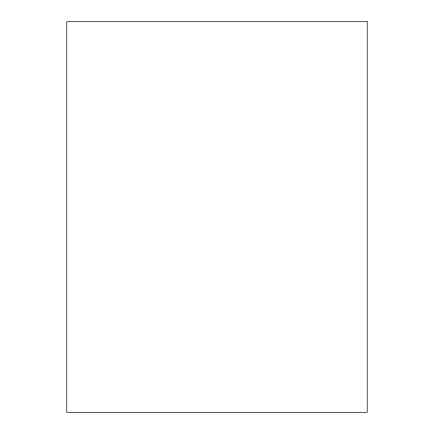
<?xml version="1.0" encoding="UTF-8"?>
<svg xmlns="http://www.w3.org/2000/svg" width="434" height="434" viewBox="0 0 434 434"><rect width="100%" height="100%" fill="white"/><g stroke="black" fill="none" stroke-linecap="round" stroke-linejoin="round"><path stroke-width="0.65" d="M367.218 21.7L66.782 21.7L66.782 412.3L367.218 412.3L367.218 21.7"/></g></svg>
